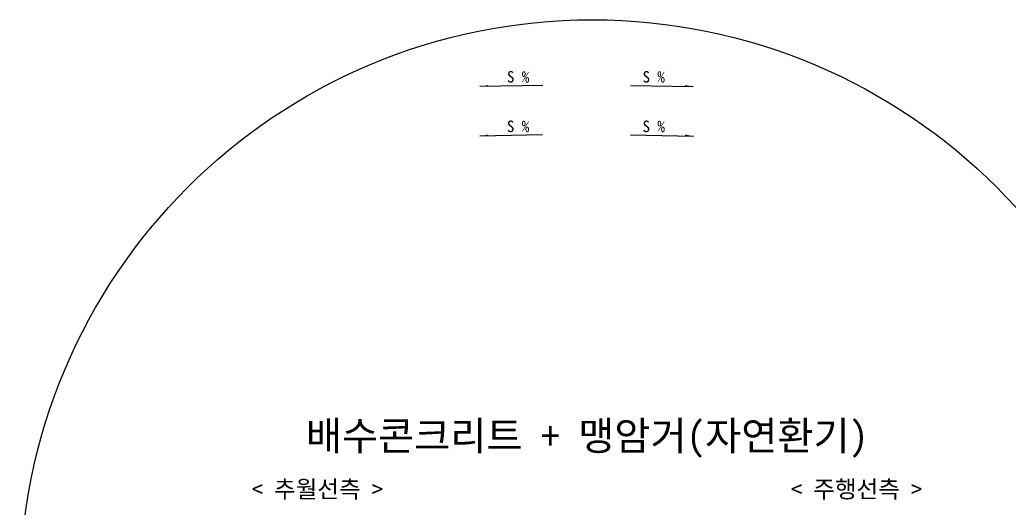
# Model space of a CAD drawing. Header units: millimetres. Extents: x -69382 to 174843, y -46375 to 101648.
# Drawn here: x -14653 to -6055, y -11240 to -6999 of the extents above; entities that cross this region are included whole.
import ezdxf
from ezdxf.enums import TextEntityAlignment as Align

# ---------------------------------------------------------------- set-up
doc = ezdxf.new("R2010")
doc.units = ezdxf.units.MM
doc.header["$LTSCALE"] = 1000
for name, color, linetype in [('-길작업', 255, 'Continuous'), ('CS-LEAL', 1, 'Continuous'), ('CS-LEAT', 3, 'Continuous'), ('CZ-TEX1', 6, 'Continuous')]:
    doc.layers.add(name, color=color, linetype=linetype)
doc.styles.add('WBMTXT', font='DotumChe.ttf')
doc.styles.add('WGTXT', font='DotumChe.ttf')

msp = doc.modelspace()

# ---------------------------------------------------------------- linework, layer by layer
at = {"layer": '-길작업', "color": 3}
msp.add_circle((-9678.4377, -11973.8844), 4974.5842, dxfattribs=at)
at = {"layer": 'CS-LEAL'}
for p, q in [((-10109.266, -7568.7148), (-10654.7522, -7579.6246)), ((-9345.9729, -7568.7148), (-8800.4867, -7579.6246)), ((-10109.6543, -7998.7226), (-10655.1405, -8009.6323)), ((-9345.5845, -7998.7226), (-8800.0983, -8009.6323))]:
    msp.add_line(p, q, dxfattribs=at)
for points in [[(-10654.7522, -7579.6246), (-10583.1919, -7565.6908), (-10582.9419, -7578.1884)], [(-8800.4867, -7579.6246), (-8872.0469, -7565.6908), (-8872.2969, -7578.1884)], [(-10655.1405, -8009.6323), (-10583.5802, -7995.6986), (-10583.3303, -8008.1961)], [(-8800.0983, -8009.6323), (-8871.6586, -7995.6986), (-8871.9086, -8008.1961)]]:
    msp.add_solid(points, dxfattribs=at)

# ---------------------------------------------------------------- texts
at = {"layer": 'CS-LEAT', "style": 'WGTXT'}
for rotation, p in [(359.85, (-10419.7827, -7544.1494)), (0.15, (-9241.4474, -7544.6887)), (359.85, (-10420.171, -7974.1572)), (0.15, (-9241.0591, -7974.6965))]:
    msp.add_text('S %%%', height=100, rotation=rotation, dxfattribs=at).set_placement(p)
for s, p in [('< 추월선측 >', (-12067.0251, -11149.5993)), ('< 주행선측 >', (-7381.481, -11149.5993))]:
    msp.add_text(s, height=150, dxfattribs=at).set_placement(p, align=Align.CENTER)
at = {"layer": 'CZ-TEX1', "style": 'WBMTXT'}
msp.add_text('배수콘크리트 + 맹암거(자연환기)', height=250, dxfattribs=at).set_placement((-9723.8532, -10611.7495), align=Align.MIDDLE_CENTER)

doc.saveas('drawing.dxf')
